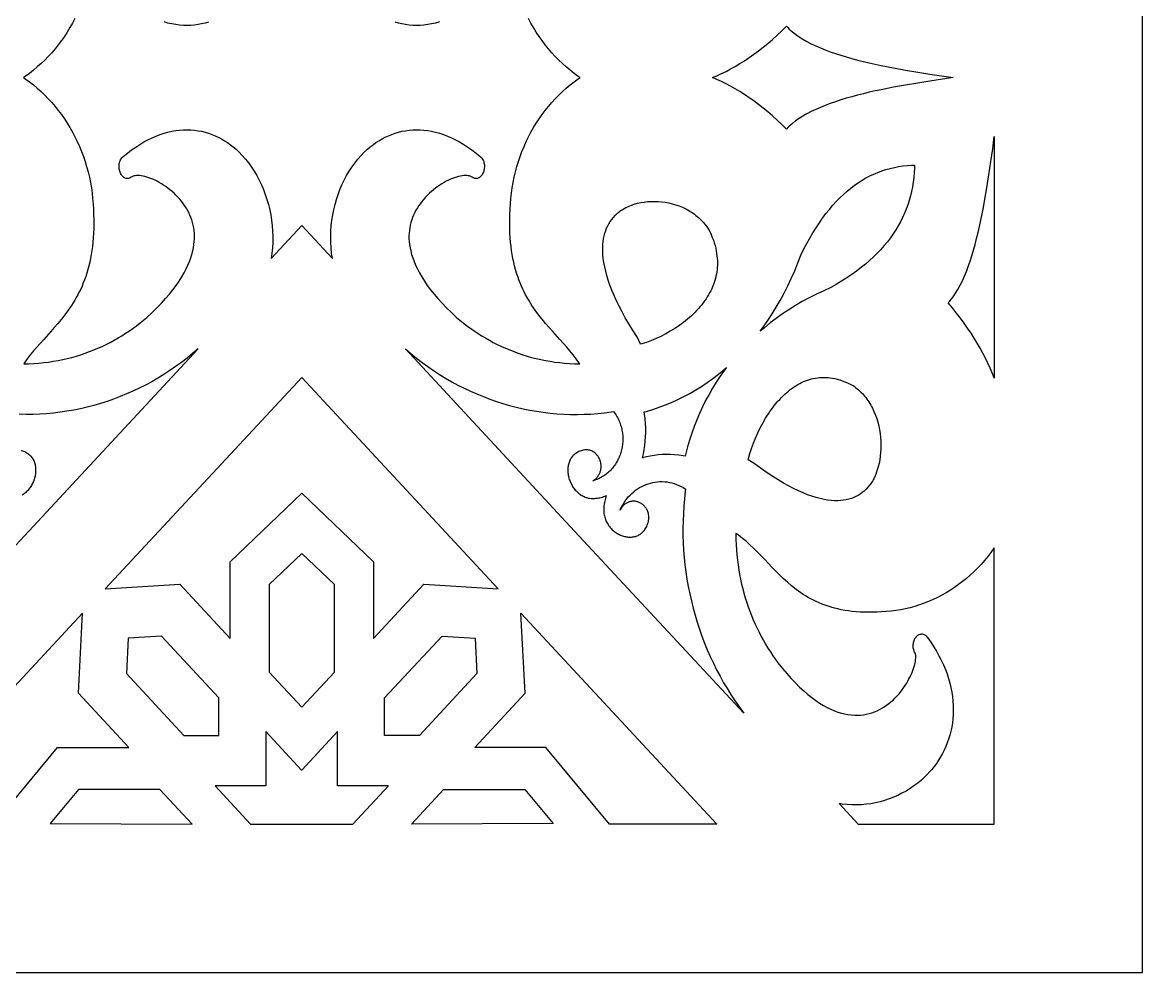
# Model space of a CAD drawing. Extents: x -170 to 170, y -482 to 482.
# Drawn here: x -56.5 to 170, y -482.5 to -290.5 of the extents above; entities that cross this region are included whole.
import ezdxf

# ---------------------------------------------------------------- set-up
doc = ezdxf.new("R2010")
doc.units = 0
doc.header["$MEASUREMENT"] = 0
doc.layers.add('LAYER_1', color=18, linetype='CONTINUOUS')

msp = doc.modelspace()

# ---------------------------------------------------------------- linework, layer by layer
at = {"layer": 'LAYER_1'}
for points in [[(170, -482.5), (170, 482.5), (-170, 482.5), (-170, -482.5)], [(126.99, -302.37), (124.55, -302.76), (122.09, -303.17), (119.62, -303.62), (117.16, -304.11), (115.95, -304.37), (114.75, -304.64), (113.56, -304.93), (112.38, -305.22), (111.23, -305.53), (110.1, -305.85), (108.99, -306.19), (107.91, -306.54), (106.86, -306.9), (105.84, -307.28), (104.86, -307.68), (103.92, -308.09), (103.01, -308.52), (102.15, -308.97), (101.33, -309.44), (100.57, -309.92), (99.85, -310.42), (99.19, -310.95), (98.87, -311.22), (98.58, -311.49), (98.29, -311.77), (98.03, -312.06), (97.08, -311.13), (96.12, -310.25), (95.17, -309.4), (94.22, -308.59), (93.28, -307.82), (92.33, -307.08), (91.39, -306.38), (90.44, -305.72), (89.5, -305.09), (88.57, -304.5), (87.63, -303.95), (86.7, -303.43), (85.78, -302.94), (84.85, -302.48), (83.93, -302.06), (83.02, -301.67), (83.93, -301.28), (84.85, -300.86), (85.78, -300.4), (86.7, -299.91), (87.63, -299.39), (88.57, -298.84), (89.5, -298.25), (90.44, -297.62), (91.39, -296.96), (92.33, -296.26), (93.28, -295.52), (94.22, -294.75), (95.17, -293.94), (96.12, -293.09), (97.08, -292.21), (98.03, -291.28), (98.29, -291.57), (98.58, -291.85), (98.87, -292.12), (99.19, -292.39), (99.85, -292.92), (100.57, -293.42), (101.33, -293.9), (102.15, -294.37), (103.01, -294.82), (103.92, -295.25), (104.86, -295.66), (105.84, -296.06), (106.86, -296.44), (107.91, -296.8), (108.99, -297.15), (110.1, -297.49), (111.23, -297.81), (112.38, -298.12), (113.56, -298.41), (114.75, -298.7), (115.95, -298.97), (117.16, -299.23), (119.62, -299.72), (122.09, -300.17), (124.55, -300.58), (126.99, -300.97), (131.7, -301.67)], [(139.98, -362.34), (139.58, -361.35), (139.16, -360.36), (138.71, -359.36), (138.22, -358.36), (137.71, -357.36), (137.16, -356.35), (136.58, -355.34), (135.96, -354.32), (135.31, -353.31), (134.63, -352.29), (133.91, -351.27), (133.16, -350.25), (132.37, -349.23), (131.54, -348.2), (130.68, -347.18), (130.95, -346.89), (131.21, -346.59), (131.46, -346.27), (131.71, -345.93), (132.2, -345.22), (132.67, -344.45), (133.12, -343.62), (133.56, -342.74), (133.97, -341.82), (134.37, -340.85), (134.76, -339.83), (135.12, -338.77), (135.48, -337.68), (135.82, -336.55), (136.14, -335.39), (136.45, -334.2), (136.75, -332.98), (137.04, -331.74), (137.31, -330.48), (137.58, -329.2), (137.83, -327.9), (138.07, -326.6), (138.53, -323.96), (138.94, -321.3), (139.33, -318.65), (139.69, -316.03), (140, -313.59), (140, -362.41)], [(123.88, -319.95), (123.83, -320.92), (123.75, -321.87), (123.63, -322.82), (123.48, -323.75), (123.3, -324.67), (123.08, -325.57), (122.83, -326.47), (122.55, -327.35), (122.23, -328.23), (121.88, -329.09), (121.49, -329.94), (121.07, -330.78), (120.61, -331.61), (120.11, -332.43), (119.58, -333.24), (119.01, -334.03), (118.4, -334.82), (117.76, -335.6), (117.07, -336.37), (116.35, -337.13), (115.59, -337.88), (114.79, -338.61), (113.95, -339.34), (113.07, -340.06), (112.16, -340.76), (111.2, -341.46), (110.19, -342.14), (109.15, -342.81), (108.07, -343.47), (107, -344.09), (105.55, -344.72), (104.07, -345.42), (102.62, -346.15), (101.2, -346.92), (99.83, -347.72), (98.49, -348.56), (97.2, -349.42), (95.94, -350.32), (94.71, -351.24), (93.53, -352.2), (92.68, -352.93), (93.36, -352.02), (94.25, -350.74), (95.11, -349.43), (95.94, -348.07), (96.75, -346.68), (97.52, -345.24), (98.27, -343.76), (98.98, -342.24), (99.66, -340.68), (100.31, -339.08), (100.9, -337.53), (101.47, -336.38), (102.09, -335.21), (102.71, -334.09), (103.35, -333.02), (103.99, -331.99), (104.65, -331), (105.31, -330.05), (105.99, -329.15), (106.68, -328.29), (107.37, -327.47), (108.08, -326.69), (108.79, -325.96), (109.52, -325.27), (110.25, -324.61), (110.99, -324), (111.74, -323.43), (112.51, -322.9), (113.28, -322.4), (114.06, -321.95), (114.85, -321.53), (115.65, -321.15), (116.46, -320.81), (117.28, -320.5), (118.12, -320.23), (118.96, -320), (119.81, -319.8), (120.68, -319.64), (121.56, -319.52), (122.44, -319.43), (123.35, -319.38), (123.89, -319.37)], [(84.03, -339.58), (84, -340.03), (83.96, -340.48), (83.9, -340.93), (83.83, -341.36), (83.74, -341.8), (83.64, -342.23), (83.51, -342.65), (83.38, -343.08), (83.23, -343.5), (83.06, -343.92), (82.88, -344.33), (82.68, -344.74), (82.47, -345.15), (82.24, -345.56), (81.99, -345.97), (81.74, -346.37), (81.46, -346.76), (81.18, -347.16), (80.88, -347.55), (80.56, -347.93), (80.24, -348.31), (79.9, -348.68), (79.54, -349.05), (79.18, -349.42), (78.8, -349.77), (78.41, -350.12), (78.02, -350.47), (77.61, -350.8), (77.19, -351.13), (76.76, -351.45), (76.35, -351.75), (75.44, -352.37), (74.52, -352.93), (73.58, -353.46), (72.63, -353.95), (71.66, -354.39), (70.69, -354.8), (69.72, -355.16), (68.76, -355.47), (68.51, -355.54), (67.86, -354.2), (66.86, -352.64), (66.11, -351.41), (65.41, -350.2), (64.76, -349.02), (64.17, -347.87), (63.63, -346.76), (63.14, -345.67), (62.71, -344.62), (62.32, -343.6), (61.98, -342.62), (61.69, -341.67), (61.45, -340.76), (61.25, -339.88), (61.09, -339.04), (60.97, -338.24), (60.9, -337.48), (60.86, -336.75), (60.85, -336.06), (60.88, -335.4), (60.94, -334.78), (61.03, -334.19), (61.14, -333.63), (61.28, -333.1), (61.45, -332.59), (61.64, -332.11), (61.86, -331.64), (62.1, -331.19), (62.38, -330.75), (62.68, -330.32), (63.01, -329.91), (63.38, -329.5), (63.76, -329.12), (63.91, -328.99), (64.11, -328.83), (64.32, -328.67), (64.54, -328.51), (64.77, -328.36), (64.98, -328.23), (65.52, -327.94), (66.06, -327.68), (66.64, -327.45), (67.24, -327.24), (67.87, -327.07), (68.53, -326.92), (69.2, -326.81), (69.89, -326.73), (70.59, -326.68), (71.31, -326.67), (72.03, -326.69), (72.75, -326.75), (73.47, -326.85), (74.19, -326.98), (74.9, -327.15), (75.59, -327.35), (76.28, -327.59), (76.95, -327.86), (77.63, -328.18), (77.92, -328.33), (78.23, -328.51), (78.53, -328.69), (78.83, -328.88), (79.12, -329.08), (79.41, -329.29), (79.69, -329.51), (79.96, -329.73), (80.23, -329.96), (80.49, -330.2), (80.74, -330.45), (80.98, -330.7), (81.22, -330.97), (81.45, -331.24), (81.67, -331.52), (81.89, -331.81), (82.09, -332.11), (82.29, -332.41), (82.48, -332.73), (82.58, -332.92), (82.78, -333.37), (83.01, -333.95), (83.22, -334.52), (83.4, -335.07), (83.56, -335.62), (83.69, -336.15), (83.8, -336.67), (83.88, -337.18), (83.95, -337.68), (84, -338.17), (84.03, -338.64), (84.04, -339.11)], [(55.17, -393.28), (20.95, -356.49), (22.05, -357.43), (23.18, -358.34), (24.32, -359.22), (25.49, -360.07), (26.67, -360.88), (27.87, -361.66), (29.09, -362.4), (30.33, -363.11), (31.58, -363.78), (32.84, -364.42), (34.12, -365.02), (35.41, -365.59), (36.72, -366.12), (38.03, -366.62), (39.36, -367.08), (40.69, -367.51), (42.03, -367.9), (43.38, -368.25), (44.74, -368.56), (46.1, -368.84), (47.47, -369.08), (48.84, -369.28), (50.21, -369.45), (51.59, -369.58), (52.97, -369.67), (54.34, -369.72), (55.72, -369.73), (57.1, -369.7), (58.47, -369.64), (59.84, -369.53), (61.21, -369.39), (62.57, -369.2), (63.05, -369.16), (63.22, -369.39), (63.39, -369.63), (63.54, -369.87), (63.69, -370.11), (63.83, -370.35), (63.96, -370.6), (64.08, -370.85), (64.19, -371.1), (64.3, -371.36), (64.39, -371.62), (64.48, -371.87), (64.56, -372.13), (64.63, -372.4), (64.69, -372.66), (64.75, -372.92), (64.8, -373.19), (64.84, -373.45), (64.87, -373.72), (64.89, -373.99), (64.91, -374.25), (64.92, -374.52), (64.92, -374.79), (64.91, -375.05), (64.9, -375.32), (64.88, -375.58), (64.85, -375.84), (64.81, -376.11), (64.77, -376.37), (64.72, -376.63), (64.66, -376.88), (64.59, -377.14), (64.52, -377.39), (64.44, -377.64), (64.36, -377.89), (64.26, -378.13), (64.16, -378.37), (64.06, -378.61), (63.94, -378.85), (63.82, -379.08), (63.7, -379.31), (63.56, -379.53), (63.42, -379.75), (63.28, -379.97), (63.13, -380.18), (62.97, -380.38), (62.8, -380.58), (62.63, -380.78), (62.46, -380.97), (62.27, -381.16), (62.08, -381.34), (61.89, -381.51), (61.69, -381.68), (61.48, -381.84), (61.27, -381.99), (61.05, -382.14), (60.83, -382.28), (60.6, -382.41), (60.36, -382.54), (60.12, -382.66), (59.88, -382.77), (59.63, -382.88), (59.37, -382.97), (59.11, -383.06), (58.84, -383.14), (59.04, -383.02), (59.25, -382.88), (59.44, -382.72), (59.63, -382.54), (59.74, -382.42), (59.84, -382.29), (59.94, -382.16), (60.02, -382.02), (60.1, -381.88), (60.18, -381.74), (60.25, -381.6), (60.31, -381.45), (60.36, -381.3), (60.41, -381.15), (60.44, -381), (60.48, -380.84), (60.5, -380.68), (60.52, -380.53), (60.53, -380.37), (60.53, -380.21), (60.53, -380.05), (60.52, -379.89), (60.5, -379.74), (60.48, -379.58), (60.45, -379.42), (60.41, -379.27), (60.36, -379.12), (60.31, -378.97), (60.25, -378.82), (60.18, -378.67), (60.11, -378.53), (60.03, -378.39), (59.94, -378.25), (59.84, -378.12), (59.74, -377.99), (59.63, -377.86), (59.5, -377.73), (59.37, -377.6), (59.23, -377.48), (59.08, -377.36), (58.92, -377.26), (58.76, -377.17), (58.58, -377.09), (58.4, -377.02), (58.21, -376.97), (58.02, -376.92), (57.81, -376.9), (57.6, -376.88), (57.38, -376.88), (57.16, -376.9), (56.93, -376.93), (56.7, -376.98), (56.45, -377.06), (56.22, -377.14), (56, -377.24), (55.79, -377.35), (55.59, -377.46), (55.4, -377.59), (55.23, -377.72), (55.06, -377.86), (54.91, -378.01), (54.76, -378.17), (54.63, -378.33), (54.5, -378.5), (54.39, -378.67), (54.29, -378.85), (54.19, -379.04), (54.11, -379.23), (54.04, -379.42), (53.97, -379.62), (53.92, -379.82), (53.87, -380.03), (53.84, -380.24), (53.81, -380.45), (53.79, -380.66), (53.79, -380.88), (53.79, -381.1), (53.79, -381.31), (53.81, -381.53), (53.84, -381.75), (53.87, -381.97), (53.92, -382.19), (53.97, -382.41), (54.03, -382.62), (54.09, -382.84), (54.17, -383.05), (54.25, -383.26), (54.34, -383.47), (54.44, -383.68), (54.54, -383.88), (54.65, -384.08), (54.77, -384.27), (54.9, -384.46), (55.03, -384.64), (55.17, -384.82), (55.31, -385), (55.47, -385.16), (55.62, -385.32), (55.79, -385.48), (55.96, -385.62), (56.14, -385.76), (56.32, -385.89), (56.51, -386.02), (56.7, -386.13), (56.9, -386.23), (57.11, -386.33), (57.32, -386.41), (57.53, -386.49), (57.76, -386.55), (57.98, -386.61), (58.21, -386.65), (58.45, -386.68), (58.69, -386.7), (58.93, -386.7), (59.18, -386.69), (59.43, -386.67), (59.71, -386.64), (59.99, -386.6), (60.26, -386.55), (60.53, -386.48), (60.8, -386.41), (61.07, -386.33), (61.33, -386.23), (61.58, -386.13), (61.49, -386.4), (61.4, -386.68), (61.32, -386.97), (61.25, -387.26), (61.19, -387.55), (61.14, -387.84), (61.1, -388.14), (61.08, -388.44), (61.06, -388.71), (61.05, -388.98), (61.05, -389.24), (61.07, -389.5), (61.1, -389.75), (61.14, -390), (61.19, -390.24), (61.25, -390.48), (61.32, -390.71), (61.39, -390.94), (61.48, -391.16), (61.58, -391.38), (61.69, -391.58), (61.8, -391.79), (61.92, -391.98), (62.05, -392.17), (62.19, -392.36), (62.33, -392.54), (62.48, -392.71), (62.63, -392.87), (62.79, -393.03), (62.96, -393.18), (63.13, -393.32), (63.31, -393.45), (63.49, -393.58), (63.67, -393.7), (63.86, -393.81), (64.05, -393.92), (64.24, -394.01), (64.44, -394.1), (64.64, -394.18), (64.84, -394.25), (65.04, -394.32), (65.24, -394.37), (65.45, -394.42), (65.65, -394.46), (65.85, -394.48), (66.06, -394.5), (66.26, -394.51), (66.46, -394.51), (66.66, -394.5), (66.86, -394.48), (67.06, -394.46), (67.25, -394.42), (67.45, -394.37), (67.63, -394.31), (67.82, -394.24), (68, -394.16), (68.18, -394.07), (68.35, -393.97), (68.52, -393.86), (68.68, -393.74), (68.83, -393.61), (68.99, -393.46), (69.13, -393.31), (69.27, -393.14), (69.4, -392.96), (69.52, -392.77), (69.64, -392.57), (69.75, -392.36), (69.84, -392.13), (69.93, -391.9), (70.02, -391.65), (70.09, -391.38), (70.13, -391.13), (70.16, -390.88), (70.18, -390.64), (70.18, -390.41), (70.17, -390.18), (70.14, -389.96), (70.1, -389.75), (70.05, -389.55), (69.98, -389.35), (69.91, -389.17), (69.83, -388.99), (69.73, -388.82), (69.63, -388.66), (69.52, -388.51), (69.4, -388.36), (69.27, -388.23), (69.15, -388.11), (69.03, -388), (68.91, -387.9), (68.78, -387.8), (68.65, -387.71), (68.51, -387.63), (68.38, -387.56), (68.24, -387.5), (68.1, -387.44), (67.96, -387.39), (67.81, -387.35), (67.67, -387.31), (67.52, -387.29), (67.38, -387.27), (67.23, -387.26), (67.08, -387.25), (66.94, -387.26), (66.79, -387.27), (66.64, -387.29), (66.5, -387.32), (66.35, -387.35), (66.21, -387.39), (66.07, -387.44), (65.93, -387.5), (65.79, -387.56), (65.66, -387.64), (65.53, -387.72), (65.4, -387.8), (65.27, -387.9), (65.15, -388), (65.03, -388.11), (64.92, -388.23), (64.75, -388.43), (64.61, -388.64), (64.48, -388.86), (64.36, -389.08), (64.47, -388.83), (64.58, -388.58), (64.71, -388.34), (64.83, -388.1), (65.1, -387.64), (65.39, -387.21), (65.7, -386.79), (66.03, -386.4), (66.38, -386.02), (66.74, -385.67), (67.11, -385.35), (67.5, -385.04), (67.9, -384.76), (68.32, -384.51), (68.74, -384.27), (69.18, -384.06), (69.62, -383.88), (70.07, -383.72), (70.53, -383.58), (71, -383.47), (71.47, -383.39), (71.94, -383.33), (72.42, -383.3), (72.9, -383.3), (73.38, -383.32), (73.86, -383.37), (74.34, -383.45), (74.82, -383.56), (75.29, -383.69), (75.77, -383.85), (76.23, -384.05), (76.69, -384.27), (77.15, -384.52), (77.59, -384.8), (77.55, -385.32), (77.38, -386.78), (77.25, -388.25), (77.15, -389.72), (77.09, -391.2), (77.06, -392.68), (77.07, -394.16), (77.12, -395.64), (77.2, -397.12), (77.32, -398.6), (77.48, -400.08), (77.67, -401.56), (77.89, -403.03), (78.15, -404.49), (78.44, -405.95), (78.77, -407.4), (79.13, -408.84), (79.52, -410.28), (79.95, -411.7), (80.41, -413.12), (80.91, -414.52), (81.44, -415.91), (82, -417.29), (82.59, -418.65), (83.22, -419.99), (83.88, -421.32), (84.57, -422.63), (85.29, -423.93), (86.05, -425.2), (86.83, -426.45), (87.65, -427.68), (88.5, -428.89), (89.38, -430.08)], [(0, -385.6), (14.5, -399.51), (14.5, -415), (24.67, -404.05), (39.74, -404.97), (0, -362.23), (-39.74, -404.97), (-24.67, -404.05), (-14.5, -415), (-14.5, -399.51)], [(85.45, -360.81), (84.62, -361.99), (83.82, -363.2), (83.06, -364.43), (82.34, -365.67), (81.66, -366.94), (81.02, -368.22), (80.42, -369.53), (79.86, -370.84), (79.34, -372.18), (78.86, -373.53), (78.41, -374.89), (78.01, -376.26), (77.64, -377.65), (77.52, -378.16), (77.13, -378.08), (76.25, -377.95), (75.39, -377.86), (74.54, -377.82), (73.69, -377.81), (72.86, -377.84), (72.04, -377.9), (71.24, -378.01), (70.45, -378.14), (69.68, -378.31), (68.92, -378.52), (68.88, -378.53), (68.89, -378.49), (69.08, -377.67), (69.24, -376.84), (69.37, -375.99), (69.46, -375.13), (69.52, -374.25), (69.55, -373.35), (69.54, -372.45), (69.5, -371.53), (69.42, -370.6), (69.3, -369.66), (69.23, -369.23), (69.69, -369.1), (70.99, -368.71), (72.26, -368.28), (73.53, -367.8), (74.79, -367.28), (76.03, -366.72), (77.25, -366.11), (78.46, -365.47), (79.66, -364.78), (80.83, -364.05), (81.99, -363.27), (83.13, -362.46), (84.25, -361.6), (85.36, -360.71), (85.86, -360.27)], [(117.09, -376.68), (117.04, -377.44), (116.97, -378.18), (116.86, -378.91), (116.73, -379.61), (116.56, -380.29), (116.37, -380.94), (116.16, -381.56), (115.92, -382.14), (115.64, -382.72), (115.52, -382.95), (115.38, -383.2), (115.24, -383.43), (115.09, -383.66), (114.94, -383.88), (114.82, -384.03), (114.46, -384.45), (114.09, -384.84), (113.7, -385.2), (113.3, -385.52), (112.9, -385.82), (112.48, -386.08), (112.04, -386.31), (111.59, -386.52), (111.12, -386.7), (110.62, -386.85), (110.1, -386.98), (109.56, -387.07), (108.98, -387.13), (108.37, -387.16), (107.72, -387.16), (107.05, -387.12), (106.34, -387.03), (105.59, -386.91), (104.81, -386.74), (104, -386.52), (103.15, -386.26), (102.27, -385.95), (101.35, -385.58), (100.41, -385.17), (99.43, -384.7), (98.42, -384.17), (97.38, -383.59), (96.32, -382.96), (95.22, -382.26), (94.1, -381.51), (92.95, -380.7), (91.5, -379.63), (90.25, -378.93), (90.32, -378.66), (90.61, -377.62), (90.94, -376.58), (91.32, -375.54), (91.73, -374.5), (92.19, -373.47), (92.68, -372.46), (93.2, -371.48), (93.77, -370.49), (94.05, -370.05), (94.35, -369.59), (94.66, -369.14), (94.97, -368.7), (95.29, -368.27), (95.61, -367.86), (95.95, -367.45), (96.28, -367.06), (96.63, -366.68), (96.98, -366.31), (97.33, -365.96), (97.69, -365.62), (98.05, -365.3), (98.41, -364.99), (98.78, -364.7), (99.16, -364.42), (99.53, -364.16), (99.91, -363.92), (100.29, -363.69), (100.67, -363.47), (101.06, -363.28), (101.45, -363.1), (101.84, -362.94), (102.23, -362.79), (102.63, -362.66), (103.03, -362.55), (103.43, -362.45), (103.84, -362.37), (104.25, -362.31), (104.67, -362.26), (105.1, -362.24), (105.53, -362.23), (105.96, -362.24), (106.41, -362.27), (106.86, -362.32), (107.33, -362.39), (107.8, -362.49), (108.28, -362.6), (108.78, -362.75), (109.28, -362.91), (109.8, -363.11), (110.33, -363.33), (110.87, -363.58), (111.29, -363.79), (111.46, -363.9), (111.76, -364.11), (112.04, -364.32), (112.32, -364.54), (112.59, -364.77), (112.85, -365.01), (113.1, -365.26), (113.35, -365.51), (113.58, -365.77), (113.81, -366.04), (114.04, -366.32), (114.25, -366.61), (114.46, -366.9), (114.66, -367.2), (114.85, -367.51), (115.04, -367.82), (115.22, -368.15), (115.39, -368.48), (115.55, -368.81), (115.69, -369.12), (115.99, -369.85), (116.24, -370.57), (116.46, -371.31), (116.65, -372.06), (116.81, -372.82), (116.93, -373.59), (117.02, -374.37), (117.08, -375.14), (117.1, -375.92)], [(108.63, -448.33), (112.5, -452.5), (140, -452.5), (140, -396.7), (139.95, -396.77), (139.33, -397.63), (138.69, -398.46), (138.03, -399.26), (137.34, -400.04), (136.63, -400.79), (135.9, -401.51), (135.15, -402.21), (134.38, -402.87), (133.6, -403.51), (132.79, -404.12), (131.97, -404.7), (131.13, -405.25), (130.28, -405.77), (129.42, -406.26), (128.54, -406.71), (127.64, -407.14), (126.74, -407.53), (125.82, -407.89), (124.9, -408.22), (123.96, -408.52), (123.02, -408.78), (122.06, -409), (121.1, -409.19), (120.13, -409.35), (119.16, -409.47), (118.19, -409.56), (117.24, -409.63), (116.32, -409.67), (115.42, -409.7), (114.55, -409.7), (113.71, -409.69), (112.88, -409.65), (112.08, -409.59), (111.3, -409.52), (110.55, -409.42), (109.81, -409.31), (109.09, -409.18), (108.4, -409.03), (107.72, -408.86), (107.06, -408.68), (106.42, -408.48), (105.8, -408.27), (105.19, -408.04), (104.6, -407.8), (104.03, -407.54), (103.47, -407.27), (102.93, -406.99), (102.4, -406.7), (101.88, -406.39), (101.38, -406.08), (100.88, -405.74), (99.94, -405.07), (99.05, -404.36), (98.19, -403.63), (97.36, -402.88), (96.57, -402.11), (95.8, -401.34), (95.05, -400.57), (93.6, -399.03), (92.14, -397.53), (91.42, -396.81), (90.67, -396.11), (89.91, -395.43), (89.12, -394.78), (88.29, -394.15), (87.88, -393.86), (87.76, -393.78), (87.76, -393.94), (87.78, -394.99), (87.82, -396.04), (87.89, -397.07), (87.97, -398.09), (88.08, -399.1), (88.21, -400.1), (88.36, -401.09), (88.53, -402.07), (88.72, -403.03), (88.93, -403.99), (89.16, -404.93), (89.41, -405.86), (89.68, -406.79), (89.96, -407.7), (90.27, -408.59), (90.59, -409.48), (90.93, -410.36), (91.29, -411.22), (91.66, -412.08), (92.06, -412.92), (92.46, -413.75), (92.89, -414.57), (93.33, -415.37), (93.79, -416.17), (94.26, -416.95), (94.75, -417.72), (95.25, -418.47), (95.77, -419.22), (96.28, -419.93), (97.17, -421.03), (98.06, -422.08), (98.93, -423.06), (99.8, -423.97), (100.65, -424.81), (101.48, -425.58), (102.31, -426.29), (103.12, -426.94), (103.92, -427.52), (104.7, -428.05), (105.47, -428.51), (106.22, -428.93), (106.96, -429.29), (107.69, -429.6), (108.4, -429.86), (109.1, -430.07), (109.78, -430.24), (110.44, -430.36), (111.1, -430.44), (111.73, -430.49), (112.35, -430.49), (112.96, -430.46), (113.56, -430.39), (114.13, -430.29), (114.7, -430.16), (115.25, -430), (115.79, -429.81), (116.31, -429.59), (116.81, -429.35), (117.31, -429.08), (117.78, -428.79), (118.25, -428.48), (118.69, -428.15), (119.13, -427.8), (119.54, -427.43), (119.94, -427.05), (120.33, -426.65), (120.69, -426.25), (121.04, -425.83), (121.38, -425.4), (121.69, -424.96), (121.99, -424.52), (122.27, -424.08), (122.53, -423.63), (122.77, -423.18), (123, -422.74), (123.2, -422.3), (123.38, -421.87), (123.55, -421.44), (123.69, -421.03), (123.82, -420.63), (123.92, -420.25), (124, -419.89), (124.07, -419.56), (124.11, -419.25), (124.14, -418.97), (124.15, -418.73), (124.15, -418.53), (124.14, -418.36), (124.12, -418.25), (124.1, -418.17), (124.09, -418.13), (124.09, -418.12), (124.01, -417.99), (123.9, -417.77), (123.8, -417.55), (123.72, -417.32), (123.67, -417.09), (123.63, -416.87), (123.61, -416.64), (123.61, -416.42), (123.62, -416.2), (123.65, -415.99), (123.69, -415.78), (123.74, -415.58), (123.81, -415.39), (123.89, -415.2), (123.98, -415.03), (124.08, -414.86), (124.2, -414.71), (124.31, -414.58), (124.44, -414.45), (124.57, -414.34), (124.71, -414.25), (124.86, -414.18), (125.01, -414.12), (125.16, -414.09), (125.31, -414.07), (125.47, -414.08), (125.63, -414.11), (125.79, -414.16), (125.94, -414.24), (126.1, -414.34), (126.25, -414.47), (126.4, -414.63), (126.54, -414.82), (127.16, -415.71), (127.76, -416.63), (128.32, -417.55), (128.83, -418.47), (129.08, -418.95), (129.3, -419.39), (129.73, -420.31), (130.12, -421.23), (130.46, -422.15), (130.76, -423.07), (131.02, -423.99), (131.24, -424.91), (131.42, -425.83), (131.56, -426.74), (131.66, -427.65), (131.71, -428.55), (131.73, -429.45), (131.71, -430.33), (131.64, -431.2), (131.54, -432.06), (131.41, -432.9), (131.23, -433.73), (131.03, -434.54), (130.79, -435.32), (130.52, -436.09), (130.22, -436.84), (129.89, -437.56), (129.53, -438.26), (129.15, -438.94), (128.74, -439.6), (128.31, -440.24), (127.86, -440.85), (127.37, -441.47), (126, -442.93), (125.28, -443.6), (124.54, -444.21), (123.78, -444.79), (122.99, -445.32), (122.18, -445.82), (121.35, -446.28), (120.5, -446.7), (119.63, -447.08), (118.74, -447.42), (117.84, -447.72), (116.92, -447.98), (116.36, -448.11), (115.99, -448.2), (115.05, -448.37), (114.1, -448.5), (113.15, -448.58), (112.18, -448.61), (111.22, -448.6), (110.24, -448.55), (109.27, -448.44)], [(0, -428.85), (6.6, -421.77), (6.6, -404.09), (0, -397.85), (-6.6, -404.09), (-6.6, -421.77)], [(-62.22, -452.5), (-49.37, -437.02), (-34.97, -437.02), (-45.15, -426.07), (-44.3, -409.87), (-83.94, -452.5)], [(62.22, -452.5), (49.37, -437.02), (34.97, -437.02), (45.15, -426.07), (44.3, -409.87), (83.94, -452.5)], [(-23.81, -434.59), (-16.75, -434.59), (-16.75, -427.01), (-28.38, -414.5), (-35.06, -414.91), (-35.43, -422.09)], [(23.81, -434.59), (16.75, -434.59), (16.75, -427.01), (28.38, -414.5), (35.06, -414.91), (35.43, -422.09)], [(0, -452.5), (10.35, -452.5), (17.51, -444.8), (7.26, -444.8), (7.26, -433.78), (0.02, -441.58), (0.01, -441.58), (0, -441.58), (-0.01, -441.58), (-0.02, -441.58), (-7.26, -433.78), (-7.26, -444.8), (-17.51, -444.8), (-10.35, -452.5)], [(-22.18, -452.5), (-28.67, -445.51), (-45.12, -445.51), (-50.84, -452.4)], [(22.18, -452.5), (28.67, -445.51), (45.12, -445.51), (50.84, -452.4)]]:
    msp.add_lwpolyline(points, close=True, dxfattribs=at)
for points in [[(-45.84, -289.7), (-46.34, -290.64), (-46.86, -291.56), (-47.41, -292.46), (-47.98, -293.34), (-48.58, -294.19), (-49.21, -295.03), (-49.86, -295.84), (-50.54, -296.63), (-51.23, -297.39), (-51.95, -298.13), (-52.7, -298.84), (-53.46, -299.52), (-54.25, -300.18), (-55.06, -300.81), (-55.88, -301.41), (-56.28, -301.67), (-55.88, -301.93), (-55.06, -302.53), (-54.25, -303.16), (-53.46, -303.82), (-52.7, -304.5), (-51.95, -305.21), (-51.23, -305.95), (-50.54, -306.71), (-49.86, -307.5), (-49.21, -308.31), (-48.58, -309.15), (-47.98, -310), (-47.41, -310.88), (-46.86, -311.78), (-46.34, -312.7), (-45.84, -313.64), (-45.37, -314.6), (-44.94, -315.57), (-44.53, -316.57), (-44.15, -317.58), (-43.8, -318.6), (-43.48, -319.64), (-43.19, -320.69), (-42.94, -321.75), (-42.72, -322.83), (-42.53, -323.92), (-42.38, -325.01), (-42.27, -326.11), (-42.18, -327.2), (-42.11, -328.25), (-42.07, -329.27), (-42.04, -330.27), (-42.04, -331.25), (-42.06, -332.2), (-42.09, -333.12), (-42.15, -334.02), (-42.22, -334.9), (-42.32, -335.76), (-42.43, -336.59), (-42.55, -337.4), (-42.7, -338.2), (-42.86, -338.96), (-43.04, -339.71), (-43.24, -340.44), (-43.44, -341.15), (-43.67, -341.83), (-43.91, -342.5), (-44.16, -343.15), (-44.42, -343.78), (-44.69, -344.39), (-44.97, -344.98), (-45.27, -345.55), (-45.57, -346.11), (-45.89, -346.66), (-46.53, -347.69), (-47.2, -348.67), (-47.88, -349.6), (-48.59, -350.49), (-49.3, -351.35), (-50.02, -352.18), (-50.74, -352.98), (-52.17, -354.55), (-53.57, -356.11), (-54.23, -356.89), (-54.88, -357.69), (-55.51, -358.5), (-56.1, -359.34), (-56.21, -359.49), (-56.17, -359.49), (-55.15, -359.47), (-54.14, -359.42), (-53.14, -359.35), (-52.16, -359.25), (-51.18, -359.13), (-50.22, -358.99), (-49.26, -358.82), (-48.32, -358.63), (-47.39, -358.42), (-46.47, -358.19), (-45.56, -357.93), (-44.67, -357.66), (-43.78, -357.36), (-42.91, -357.04), (-42.05, -356.7), (-41.2, -356.35), (-40.36, -355.97), (-39.54, -355.58), (-38.73, -355.16), (-37.93, -354.73), (-37.14, -354.28), (-36.36, -353.82), (-35.6, -353.33), (-34.85, -352.83), (-34.11, -352.32), (-33.38, -351.79), (-32.67, -351.24), (-31.97, -350.68), (-31.31, -350.12), (-30.27, -349.16), (-29.29, -348.2), (-28.38, -347.26), (-27.54, -346.33), (-26.76, -345.42), (-26.05, -344.52), (-25.39, -343.64), (-24.8, -342.79), (-24.27, -341.95), (-23.8, -341.13), (-23.38, -340.33), (-23.01, -339.56), (-22.7, -338.81), (-22.43, -338.08), (-22.21, -337.38), (-22.03, -336.7), (-21.89, -336.04), (-21.79, -335.41), (-21.72, -334.8), (-21.68, -334.21), (-21.68, -333.63), (-21.71, -333.07), (-21.76, -332.53), (-21.84, -331.99), (-21.94, -331.46), (-22.08, -330.94), (-22.23, -330.43), (-22.41, -329.93), (-22.62, -329.43), (-22.85, -328.94), (-23.1, -328.46), (-23.38, -327.99), (-23.67, -327.53), (-23.99, -327.08), (-24.32, -326.64), (-24.67, -326.21), (-25.04, -325.8), (-25.42, -325.41), (-25.82, -325.03), (-26.22, -324.66), (-26.64, -324.31), (-27.06, -323.98), (-27.49, -323.67), (-27.92, -323.38), (-28.35, -323.11), (-28.79, -322.85), (-29.23, -322.62), (-29.66, -322.41), (-30.09, -322.22), (-30.51, -322.05), (-30.92, -321.9), (-31.32, -321.77), (-31.71, -321.67), (-32.09, -321.58), (-32.44, -321.52), (-32.78, -321.48), (-33.1, -321.47), (-33.39, -321.47), (-33.65, -321.49), (-33.87, -321.53), (-34.07, -321.58), (-34.22, -321.63), (-34.32, -321.69), (-34.48, -321.79), (-34.66, -321.9), (-34.84, -321.98), (-35.02, -322.03), (-35.19, -322.06), (-35.36, -322.05), (-35.52, -322.03), (-35.67, -321.98), (-35.82, -321.91), (-35.97, -321.82), (-36.1, -321.71), (-36.23, -321.59), (-36.34, -321.45), (-36.45, -321.29), (-36.55, -321.13), (-36.64, -320.95), (-36.72, -320.76), (-36.79, -320.56), (-36.84, -320.36), (-36.88, -320.15), (-36.91, -319.94), (-36.93, -319.72), (-36.93, -319.51), (-36.92, -319.29), (-36.89, -319.07), (-36.85, -318.86), (-36.79, -318.65), (-36.72, -318.45), (-36.62, -318.26), (-36.51, -318.07), (-36.38, -317.9), (-36.23, -317.74), (-36.07, -317.58), (-35.25, -316.92), (-34.41, -316.29), (-33.57, -315.7), (-32.74, -315.16), (-31.91, -314.67), (-31.08, -314.23), (-30.26, -313.83), (-29.45, -313.48), (-28.64, -313.17), (-27.83, -312.91), (-27.04, -312.69), (-26.25, -312.51), (-25.47, -312.37), (-24.69, -312.28), (-23.93, -312.22), (-23.17, -312.21), (-22.43, -312.23), (-21.69, -312.29), (-20.97, -312.39), (-20.25, -312.52), (-19.55, -312.69), (-18.86, -312.9), (-18.19, -313.14), (-17.52, -313.41), (-16.87, -313.71), (-16.23, -314.04), (-15.61, -314.41), (-15.01, -314.8), (-14.41, -315.22), (-13.84, -315.67), (-13.28, -316.15), (-12.71, -316.68), (-11.35, -318.15), (-10.72, -318.94), (-10.14, -319.75), (-9.59, -320.59), (-9.07, -321.47), (-8.59, -322.37), (-8.14, -323.31), (-7.73, -324.27), (-7.36, -325.26), (-7.03, -326.27), (-6.73, -327.3), (-6.48, -328.35), (-6.27, -329.42), (-6.1, -330.5), (-5.97, -331.6), (-5.89, -332.7), (-5.86, -333.82), (-5.87, -334.94), (-5.93, -336.07), (-6.04, -337.19), (-6.19, -338.24), (0, -331.58), (6.19, -338.24), (6.04, -337.19), (5.93, -336.07), (5.87, -334.94), (5.86, -333.82), (5.89, -332.7), (5.97, -331.6), (6.1, -330.5), (6.27, -329.42), (6.48, -328.35), (6.73, -327.3), (7.03, -326.27), (7.36, -325.26), (7.73, -324.27), (8.14, -323.31), (8.59, -322.37), (9.07, -321.47), (9.59, -320.59), (10.14, -319.75), (10.72, -318.94), (11.35, -318.15), (12.71, -316.68), (13.28, -316.15), (13.84, -315.67), (14.41, -315.22), (15.01, -314.8), (15.61, -314.41), (16.23, -314.04), (16.87, -313.71), (17.52, -313.41), (18.19, -313.14), (18.86, -312.9), (19.55, -312.69), (20.25, -312.52), (20.97, -312.39), (21.69, -312.29), (22.43, -312.23), (23.17, -312.21), (23.93, -312.22), (24.69, -312.28), (25.47, -312.37), (26.25, -312.51), (27.04, -312.69), (27.83, -312.91), (28.64, -313.17), (29.45, -313.48), (30.26, -313.83), (31.08, -314.23), (31.91, -314.67), (32.74, -315.16), (33.57, -315.7), (34.41, -316.29), (35.25, -316.92), (36.07, -317.58), (36.23, -317.74), (36.38, -317.9), (36.51, -318.07), (36.62, -318.26), (36.72, -318.45), (36.79, -318.65), (36.85, -318.86), (36.89, -319.07), (36.92, -319.29), (36.93, -319.51), (36.93, -319.72), (36.91, -319.94), (36.88, -320.15), (36.84, -320.36), (36.79, -320.56), (36.72, -320.76), (36.64, -320.95), (36.55, -321.13), (36.45, -321.29), (36.34, -321.45), (36.23, -321.59), (36.1, -321.71), (35.97, -321.82), (35.82, -321.91), (35.67, -321.98), (35.52, -322.03), (35.36, -322.05), (35.19, -322.06), (35.02, -322.03), (34.84, -321.98), (34.66, -321.9), (34.48, -321.79), (34.32, -321.69), (34.22, -321.63), (34.07, -321.58), (33.87, -321.53), (33.65, -321.49), (33.39, -321.47), (33.1, -321.47), (32.78, -321.48), (32.44, -321.52), (32.09, -321.58), (31.71, -321.67), (31.32, -321.77), (30.92, -321.9), (30.51, -322.05), (30.09, -322.22), (29.66, -322.41), (29.23, -322.62), (28.79, -322.85), (28.35, -323.11), (27.92, -323.38), (27.49, -323.67), (27.06, -323.98), (26.64, -324.31), (26.22, -324.66), (25.82, -325.03), (25.42, -325.41), (25.04, -325.8), (24.67, -326.21), (24.32, -326.64), (23.99, -327.08), (23.67, -327.53), (23.38, -327.99), (23.1, -328.46), (22.85, -328.94), (22.62, -329.43), (22.41, -329.93), (22.23, -330.43), (22.08, -330.94), (21.94, -331.46), (21.84, -331.99), (21.76, -332.53), (21.71, -333.07), (21.68, -333.63), (21.68, -334.21), (21.72, -334.8), (21.79, -335.41), (21.89, -336.04), (22.03, -336.7), (22.21, -337.38), (22.43, -338.08), (22.7, -338.81), (23.01, -339.56), (23.38, -340.33), (23.8, -341.13), (24.27, -341.95), (24.8, -342.79), (25.39, -343.64), (26.05, -344.52), (26.76, -345.42), (27.54, -346.33), (28.38, -347.26), (29.29, -348.2), (30.27, -349.16), (31.31, -350.12), (31.97, -350.68), (32.67, -351.24), (33.38, -351.79), (34.11, -352.32), (34.85, -352.83), (35.6, -353.33), (36.36, -353.82), (37.14, -354.28), (37.93, -354.73), (38.73, -355.16), (39.54, -355.58), (40.36, -355.97), (41.2, -356.35), (42.05, -356.7), (42.91, -357.04), (43.78, -357.36), (44.67, -357.66), (45.56, -357.93), (46.47, -358.19), (47.39, -358.42), (48.32, -358.63), (49.26, -358.82), (50.22, -358.99), (51.18, -359.13), (52.16, -359.25), (53.14, -359.35), (54.14, -359.42), (55.15, -359.47), (56.17, -359.49), (56.21, -359.49), (56.1, -359.34), (55.51, -358.5), (54.88, -357.69), (54.23, -356.89), (53.57, -356.11), (52.17, -354.55), (50.74, -352.98), (50.02, -352.18), (49.3, -351.35), (48.59, -350.49), (47.88, -349.6), (47.2, -348.67), (46.53, -347.69), (45.89, -346.66), (45.57, -346.11), (45.27, -345.55), (44.97, -344.98), (44.69, -344.39), (44.42, -343.78), (44.16, -343.15), (43.91, -342.5), (43.67, -341.83), (43.44, -341.15), (43.24, -340.44), (43.04, -339.71), (42.86, -338.96), (42.7, -338.2), (42.55, -337.4), (42.43, -336.59), (42.32, -335.76), (42.22, -334.9), (42.15, -334.02), (42.09, -333.12), (42.06, -332.2), (42.04, -331.25), (42.04, -330.27), (42.07, -329.27), (42.11, -328.25), (42.18, -327.2), (42.27, -326.11), (42.38, -325.01), (42.53, -323.92), (42.72, -322.83), (42.94, -321.75), (43.19, -320.69), (43.48, -319.64), (43.8, -318.6), (44.15, -317.58), (44.53, -316.57), (44.94, -315.57), (45.37, -314.6), (45.84, -313.64), (46.34, -312.7), (46.86, -311.78), (47.41, -310.88), (47.98, -310), (48.58, -309.15), (49.21, -308.31), (49.86, -307.5), (50.54, -306.71), (51.23, -305.95), (51.95, -305.21), (52.7, -304.5), (53.46, -303.82), (54.25, -303.16), (55.06, -302.53), (55.88, -301.93), (56.28, -301.67), (55.88, -301.41), (55.06, -300.81), (54.25, -300.18), (53.46, -299.52), (52.7, -298.84), (51.95, -298.13), (51.23, -297.39), (50.54, -296.63), (49.86, -295.84), (49.21, -295.03), (48.58, -294.19), (47.98, -293.34), (47.41, -292.46), (46.86, -291.56), (46.34, -290.64), (45.84, -289.7)], [(-18.86, -290.44), (-19.55, -290.65), (-20.25, -290.82), (-20.97, -290.95), (-21.69, -291.05), (-22.43, -291.11), (-23.17, -291.13), (-23.93, -291.12), (-24.69, -291.06), (-25.47, -290.97), (-26.25, -290.83), (-27.04, -290.65), (-27.83, -290.43)], [(27.83, -290.43), (27.04, -290.65), (26.25, -290.83), (25.47, -290.97), (24.69, -291.06), (23.93, -291.12), (23.17, -291.13), (22.43, -291.11), (21.69, -291.05), (20.97, -290.95), (20.25, -290.82), (19.55, -290.65), (18.86, -290.44)], [(-89.38, -430.08), (-55.17, -393.28), (-20.95, -356.49), (-22.05, -357.43), (-23.18, -358.34), (-24.32, -359.22), (-25.49, -360.07), (-26.67, -360.88), (-27.87, -361.66), (-29.09, -362.4), (-30.33, -363.11), (-31.58, -363.78), (-32.84, -364.42), (-34.12, -365.02), (-35.41, -365.59), (-36.72, -366.12), (-38.03, -366.62), (-39.36, -367.08), (-40.69, -367.51), (-42.03, -367.9), (-43.38, -368.25), (-44.74, -368.56), (-46.1, -368.84), (-47.47, -369.08), (-48.84, -369.28), (-50.21, -369.45), (-51.59, -369.58), (-52.97, -369.67), (-54.34, -369.72), (-55.72, -369.73), (-57.1, -369.7)], [(-56.7, -376.98), (-56.45, -377.06), (-56.22, -377.14), (-56, -377.24), (-55.79, -377.35), (-55.59, -377.46), (-55.4, -377.59), (-55.23, -377.72), (-55.06, -377.86), (-54.91, -378.01), (-54.76, -378.17), (-54.63, -378.33), (-54.5, -378.5), (-54.39, -378.67), (-54.29, -378.85), (-54.19, -379.04), (-54.11, -379.23), (-54.04, -379.42), (-53.97, -379.62), (-53.92, -379.82), (-53.87, -380.03), (-53.84, -380.24), (-53.81, -380.45), (-53.79, -380.66), (-53.79, -380.88), (-53.79, -381.1), (-53.79, -381.31), (-53.81, -381.53), (-53.84, -381.75), (-53.87, -381.97), (-53.92, -382.19), (-53.97, -382.41), (-54.03, -382.62), (-54.09, -382.84), (-54.17, -383.05), (-54.25, -383.26), (-54.34, -383.47), (-54.44, -383.68), (-54.54, -383.88), (-54.65, -384.08), (-54.77, -384.27), (-54.9, -384.46), (-55.03, -384.64), (-55.17, -384.82), (-55.31, -385), (-55.47, -385.16), (-55.62, -385.32), (-55.79, -385.48), (-55.96, -385.62), (-56.14, -385.76), (-56.32, -385.89), (-56.51, -386.02)]]:
    msp.add_lwpolyline(points, dxfattribs=at)

doc.saveas('drawing.dxf')
